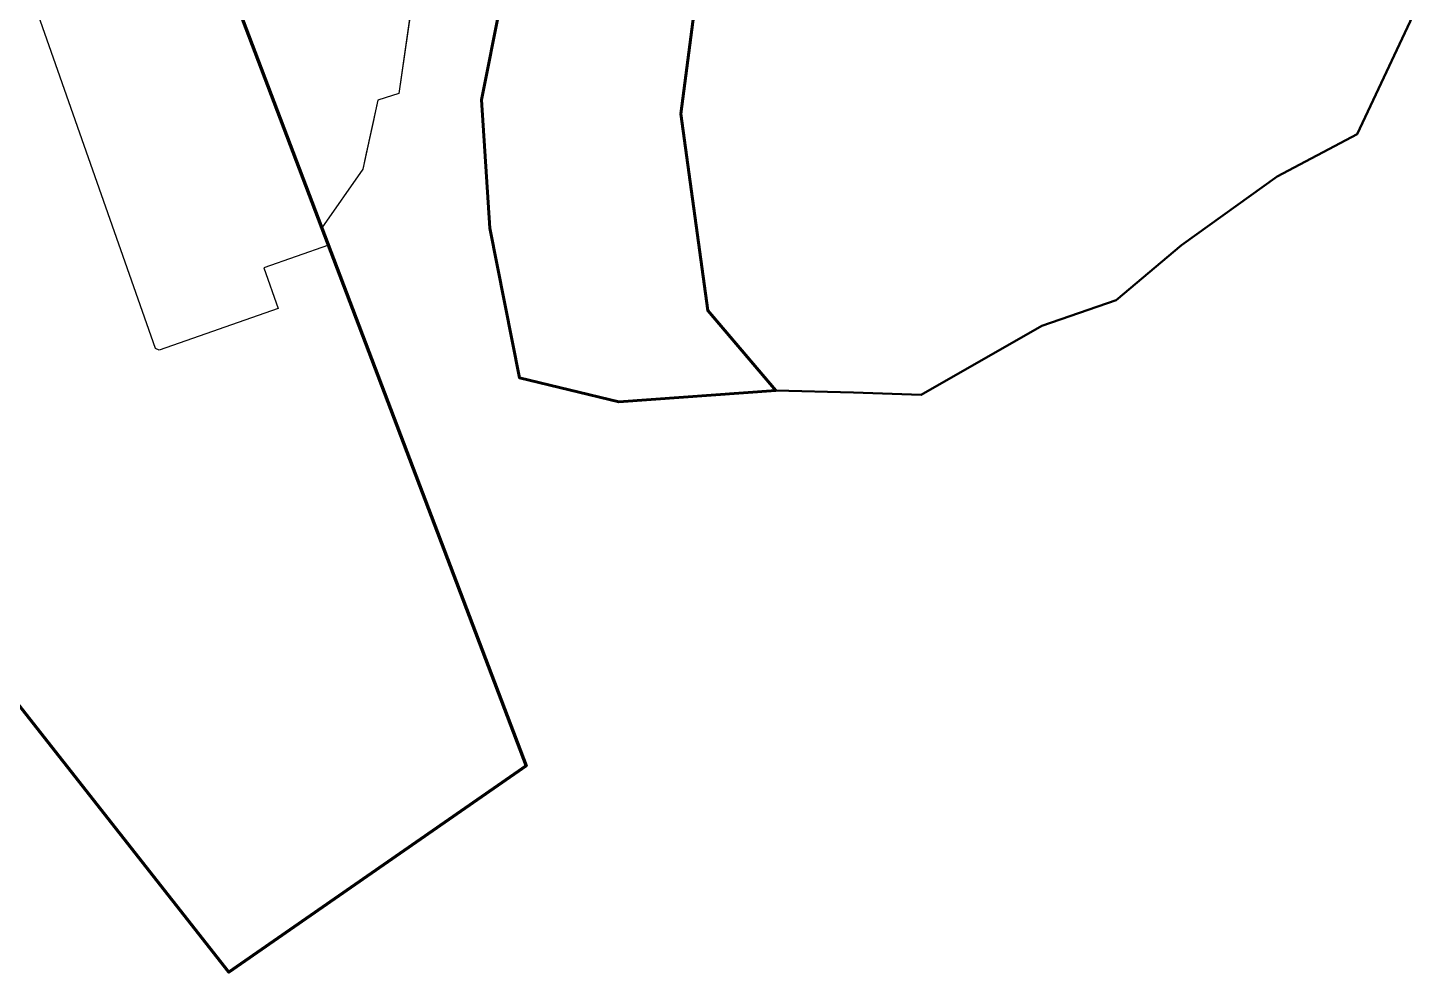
# Model space of a CAD drawing. Header units: millimetres. Extents: x 590121 to 927379, y 438565 to 1441738.
# Drawn here: x 924452 to 927050, y 1437360 to 1439115 of the extents above; entities that cross this region are included whole.
import ezdxf

# ---------------------------------------------------------------- set-up
doc = ezdxf.new("R2010")
doc.units = ezdxf.units.MM
doc.header["$LTSCALE"] = 10
doc.layers.add('end maj 26 02 2021', color=30, linetype='Continuous')

msp = doc.modelspace()

# ---------------------------------------------------------------- linework, layer by layer
at = {"layer": 'end maj 26 02 2021', "color": 2, "linetype": 'ByBlock', "lineweight": 30, "flags": 128}
msp.add_lwpolyline([(923308.7, 1440206.1), (923671.3, 1440050.8), (923940.2, 1439935.6), (924963.3, 1439497.3), (924809.5, 1439239.7), (925377.7, 1437744), (924824.8, 1437360.4), (924517.7, 1437751.1), (922985.8, 1439700.4)], close=True, dxfattribs=at)
at = {"layer": 'end maj 26 02 2021', "color": 2, "lineweight": 100, "flags": 128}
msp.add_lwpolyline([(923308.7, 1440206.1), (923671.3, 1440050.8), (923940.2, 1439935.6), (924963.3, 1439497.3), (924809.5, 1439239.7), (925377.7, 1437744), (924824.8, 1437360.4), (924517.7, 1437751.1), (922985.8, 1439700.4)], close=True, dxfattribs=at)
at = {"layer": 'end maj 26 02 2021', "color": 3, "linetype": 'ByBlock', "lineweight": 60, "ltscale": 0.0014, "flags": 128}
msp.add_lwpolyline([(925403.4, 1439860.7), (925626.2, 1439723.9), (925694.7, 1439547.9), (925698.2, 1439212.9), (925665, 1438955.7), (925715.1, 1438590.1), (925841.3, 1438441.6), (925550, 1438420.5), (925365, 1438465.2), (925310, 1438743.2), (925294.5, 1438982.1), (925330, 1439159.2), (925342.7, 1439395.6), (925336.4, 1439550.4), (925324.8, 1439708.8), (925337.4, 1439854.8)], close=True, dxfattribs=at)
at = {"layer": 'end maj 26 02 2021', "linetype": 'ByBlock', "ltscale": 0.0014, "flags": 128}
msp.add_lwpolyline([(924963.3, 1439497.3), (925174.3, 1439346.8), (925203.5, 1439344.6), (925185.8, 1439264.2), (925162.5, 1439143.2), (925141.1, 1438993.6), (925117.3, 1438986.1), (925102.1, 1438981.2), (925095.9, 1438952.9), (925093.8, 1438943.2), (925082.3, 1438890.9), (925080.5, 1438882.8), (925073.9, 1438852.7), (924997.9, 1438743.7), (924924.5, 1438936.7), (924809.5, 1439239.7), (924891.2, 1439376.6), (924938.9, 1439456.5)], close=True, dxfattribs=at)
at = {"layer": 'end maj 26 02 2021', "color": 3, "linetype": 'ByBlock', "lineweight": -3, "ltscale": 0.0014, "flags": 128}
msp.add_lwpolyline([(924963.3, 1439497.3), (925174.3, 1439346.8), (925203.5, 1439344.6), (925185.8, 1439264.2), (925162.2, 1439140.9), (925141.1, 1438993.6), (925102.1, 1438981.2), (925082.3, 1438890.9), (925073.9, 1438852.7), (924997.9, 1438743.7), (924809.5, 1439239.7)], close=True, dxfattribs=at)
at = {"layer": 'end maj 26 02 2021', "color": 3, "flags": 128}
msp.add_lwpolyline([(924963.3, 1439497.3), (925174.3, 1439346.8), (925203.5, 1439344.6), (925162.5, 1439143.2), (925141.1, 1438993.6), (925102.1, 1438981.2), (925073.9, 1438852.7), (924997.9, 1438743.6), (924875.6, 1439065.6), (924809.5, 1439239.7), (924891.2, 1439376.6)], close=True, dxfattribs=at)
at = {"layer": 'end maj 26 02 2021', "color": 3, "linetype": 'ByBlock', "ltscale": 0.0014, "flags": 128}
msp.add_lwpolyline([(924391.2, 1439458.9), (924809.5, 1439239.7), (924924.6, 1438936.7), (924997.9, 1438743.7), (925010.1, 1438711.7), (924890.1, 1438669.6), (924916.6, 1438594.1), (924695.4, 1438516.4), (924689, 1438519.4), (924556.4, 1438896.8), (924433.9, 1439245.4), (924386.7, 1439379.8), (924365.9, 1439392.3), (924364.5, 1439396.6)], close=True, dxfattribs=at)
at = {"layer": 'end maj 26 02 2021', "color": 6, "linetype": 'ByBlock', "lineweight": 50, "ltscale": 0.0014, "flags": 128}
msp.add_lwpolyline([(927049.9, 1439191.4), (926922, 1438918.3), (926773.5, 1438839.1), (926595.5, 1438711.6), (926474.1, 1438609.3), (926336.1, 1438561.7), (926111.9, 1438433.3), (925985.9, 1438437.5), (925841.3, 1438441.6), (925715.1, 1438590.1), (925665, 1438955.7), (925698.2, 1439212.9)], dxfattribs=at)

doc.saveas('drawing.dxf')
